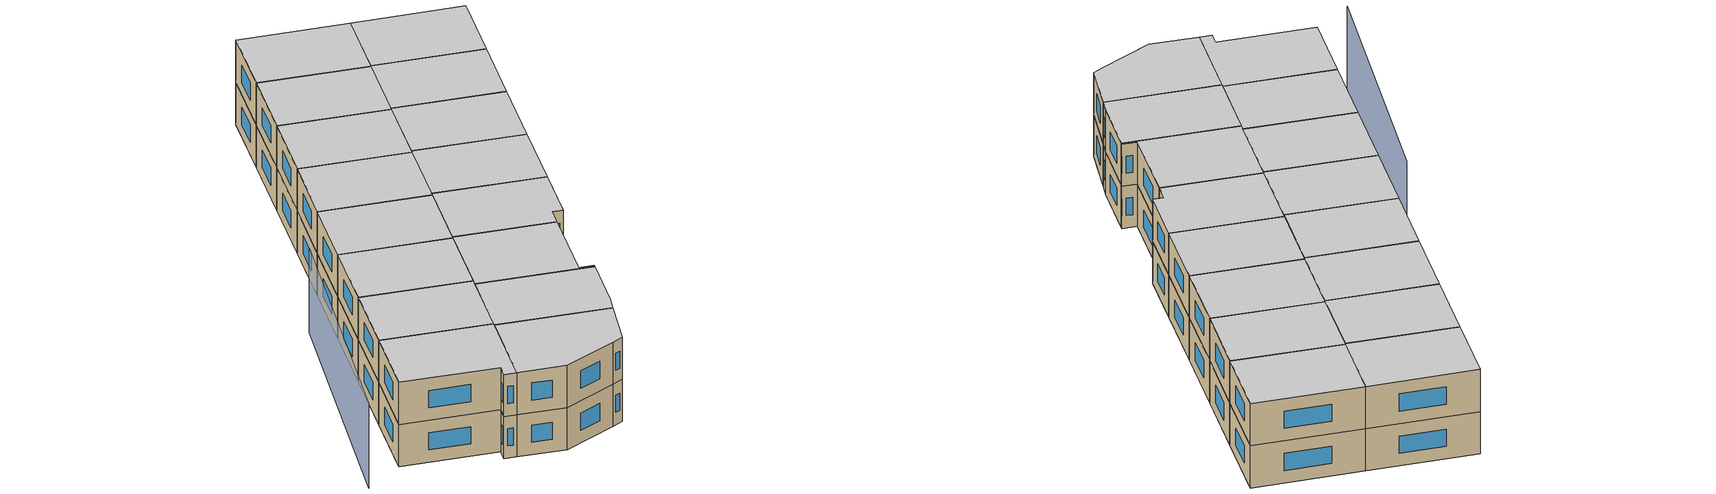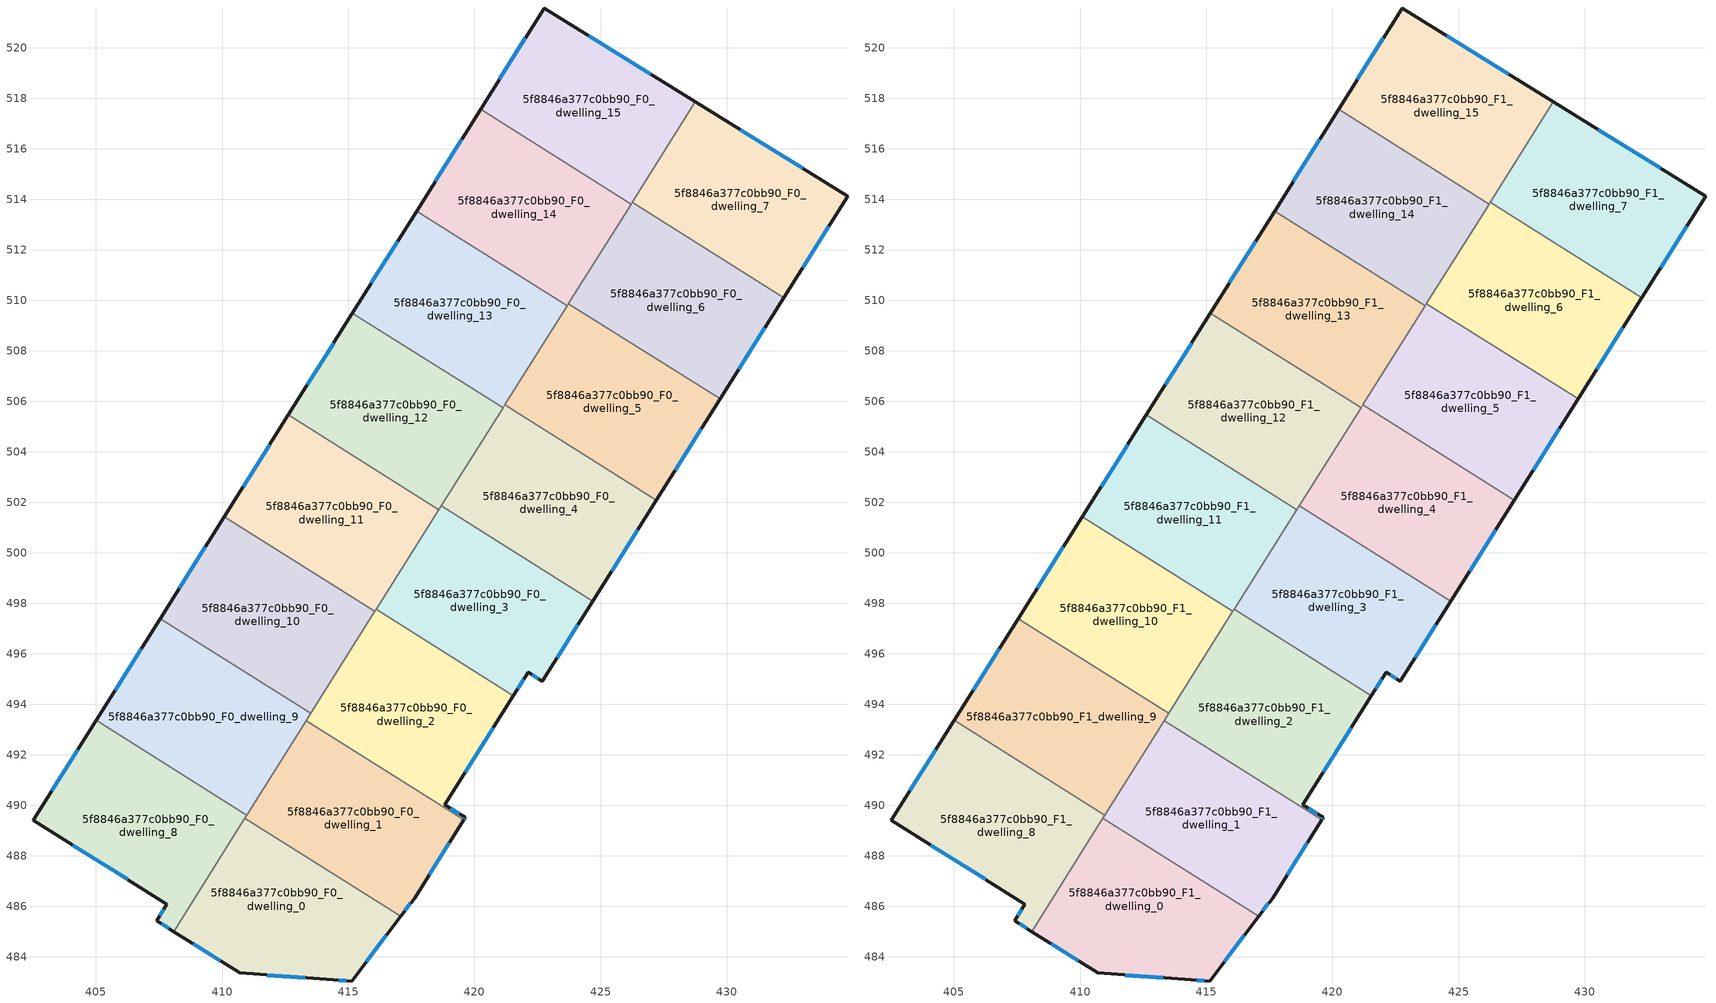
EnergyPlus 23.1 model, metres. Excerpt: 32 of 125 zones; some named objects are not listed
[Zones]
5f8846a377c0bb90_F0_dwelling_0
 floor ground (EU_floor_Construction): 417.08,485.61 415.14,483.04 414.4,483.08 410.69,483.36 408.08,485 410.91,489.49 z0
 wall outside (EU_wall_Construction): 408.08,485 410.69,483.36 414.4,483.08 415.14,483.04 417.08,485.61 z0:3
 wall to 5f8846a377c0bb90_F0_dwelling_1 (EU_wall_Construction): 417.08,485.61 410.91,489.49 z0:3
 wall to 5f8846a377c0bb90_F0_dwelling_8 (EU_wall_Construction): 410.91,489.49 408.08,485 z0:3
 window (EU_Window_Construction): 408.85,484.52 409.92,483.84 / 415.71,483.8 416.51,484.85 / 414.62,483.07 414.92,483.05 / 411.79,483.28 413.31,483.16 z0.88:2.12
5f8846a377c0bb90_F0_dwelling_1
 floor ground (EU_floor_Construction): 419.57,489.42 417.62,486.33 417.08,485.61 410.91,489.49 413.33,493.35 z0
 wall outside (EU_wall_Construction): 417.08,485.61 417.62,486.33 419.57,489.42 z0:3
 wall to 5f8846a377c0bb90_F0_dwelling_2 (EU_wall_Construction): 419.57,489.42 413.33,493.35 z0:3
 wall to 5f8846a377c0bb90_F0_dwelling_9 (EU_wall_Construction): 413.33,493.35 410.98,489.61 z0:3
 wall to 5f8846a377c0bb90_F0_dwelling_8 (EU_wall_Construction): 410.98,489.61 410.91,489.49 z0:3
 window (EU_Window_Construction): 418.2,487.24 419,488.51 / 417.24,485.82 417.46,486.11 z0.88:2.12
5f8846a377c0bb90_F0_dwelling_10
 floor ground (EU_floor_Construction): 416.06,497.68 413.52,493.65 407.56,497.4 410.09,501.43 z0
 wall outside (EU_wall_Construction): 410.09,501.43 407.56,497.4 z0:3
 wall to 5f8846a377c0bb90_F0_dwelling_9 (EU_wall_Construction): 407.56,497.4 413.52,493.65 z0:3
 wall to 5f8846a377c0bb90_F0_dwelling_11 (EU_wall_Construction): 416.06,497.68 410.09,501.43 z0:3
 wall to 5f8846a377c0bb90_F0_dwelling_2 (EU_wall_Construction): 413.52,493.65 416.06,497.68 z0:3
 window (EU_Window_Construction): 409.34,500.24 408.3,498.59 z0.88:2.12
5f8846a377c0bb90_F0_dwelling_11
 floor ground (EU_floor_Construction): 418.59,501.71 416.06,497.68 410.09,501.43 412.63,505.46 z0
 wall outside (EU_wall_Construction): 412.63,505.46 410.09,501.43 z0:3
 wall to 5f8846a377c0bb90_F0_dwelling_12 (EU_wall_Construction): 418.59,501.71 412.63,505.46 z0:3
 wall to 5f8846a377c0bb90_F0_dwelling_3 (EU_wall_Construction): 416.11,497.76 418.59,501.71 z0:3
 wall to 5f8846a377c0bb90_F0_dwelling_2 (EU_wall_Construction): 416.06,497.68 416.11,497.76 z0:3
 window (EU_Window_Construction): 411.88,504.27 410.84,502.62 z0.88:2.12
5f8846a377c0bb90_F0_dwelling_12
 floor ground (EU_floor_Construction): 421.13,505.75 418.59,501.71 412.63,505.46 415.17,509.5 z0
 wall outside (EU_wall_Construction): 415.17,509.5 412.63,505.46 z0:3
 wall to 5f8846a377c0bb90_F0_dwelling_13 (EU_wall_Construction): 421.13,505.75 415.17,509.5 z0:3
 wall to 5f8846a377c0bb90_F0_dwelling_4 (EU_wall_Construction): 418.68,501.86 421.13,505.75 z0:3
 wall to 5f8846a377c0bb90_F0_dwelling_3 (EU_wall_Construction): 418.59,501.71 418.68,501.86 z0:3
 window (EU_Window_Construction): 414.42,508.31 413.38,506.65 z0.88:2.12
5f8846a377c0bb90_F0_dwelling_13
 floor ground (EU_floor_Construction): 423.67,509.78 421.13,505.75 415.17,509.5 417.7,513.53 z0
 wall outside (EU_wall_Construction): 417.7,513.53 415.17,509.5 z0:3
 wall to 5f8846a377c0bb90_F0_dwelling_14 (EU_wall_Construction): 423.67,509.78 417.7,513.53 z0:3
 wall to 5f8846a377c0bb90_F0_dwelling_5 (EU_wall_Construction): 421.2,505.86 423.67,509.78 z0:3
 wall to 5f8846a377c0bb90_F0_dwelling_4 (EU_wall_Construction): 421.13,505.75 421.2,505.86 z0:3
 window (EU_Window_Construction): 416.95,512.34 415.91,510.69 z0.88:2.12
5f8846a377c0bb90_F0_dwelling_14
 floor ground (EU_floor_Construction): 426.2,513.81 423.67,509.78 417.7,513.53 420.24,517.56 z0
 wall outside (EU_wall_Construction): 420.24,517.56 417.7,513.53 z0:3
 wall to 5f8846a377c0bb90_F0_dwelling_15 (EU_wall_Construction): 426.2,513.81 420.24,517.56 z0:3
 wall to 5f8846a377c0bb90_F0_dwelling_6 (EU_wall_Construction): 423.72,509.87 426.2,513.81 z0:3
 wall to 5f8846a377c0bb90_F0_dwelling_5 (EU_wall_Construction): 423.67,509.78 423.72,509.87 z0:3
 window (EU_Window_Construction): 419.49,516.37 418.45,514.72 z0.88:2.12
5f8846a377c0bb90_F0_dwelling_15
 floor ground (EU_floor_Construction): 428.75,517.87 426.2,513.81 420.24,517.56 422.76,521.58 z0
 wall outside (EU_wall_Construction): 428.75,517.87 422.76,521.58 420.24,517.56 z0:3
 wall to 5f8846a377c0bb90_F0_dwelling_7 (EU_wall_Construction): 426.24,513.88 428.75,517.87 z0:3
 wall to 5f8846a377c0bb90_F0_dwelling_6 (EU_wall_Construction): 426.2,513.81 426.24,513.88 z0:3
 window (EU_Window_Construction): 422.02,520.39 420.98,518.75 / 426.99,518.96 424.53,520.48 z0.88:2.12
5f8846a377c0bb90_F0_dwelling_2
 floor ground (EU_floor_Construction): 421.54,494.35 418.82,490.03 419.63,489.52 419.57,489.42 413.33,493.35 416.11,497.76 z0
 wall outside (EU_wall_Construction): 419.57,489.42 419.63,489.52 418.82,490.03 421.54,494.35 z0:3
 wall to 5f8846a377c0bb90_F0_dwelling_3 (EU_wall_Construction): 421.54,494.35 416.11,497.76 z0:3
 wall to 5f8846a377c0bb90_F0_dwelling_9 (EU_wall_Construction): 413.52,493.65 413.33,493.35 z0:3
 window (EU_Window_Construction): 419.39,489.67 419.06,489.88 / 419.59,489.45 419.62,489.49 / 419.63,491.3 420.74,493.07 z0.88:2.12
5f8846a377c0bb90_F0_dwelling_3
 floor ground (EU_floor_Construction): 424.69,498.08 422.69,494.91 422.12,495.27 421.54,494.35 416.11,497.76 418.68,501.86 z0
 wall outside (EU_wall_Construction): 421.54,494.35 422.12,495.27 422.69,494.91 424.69,498.08 z0:3
 wall to 5f8846a377c0bb90_F0_dwelling_4 (EU_wall_Construction): 424.69,498.08 418.68,501.86 z0:3
 window (EU_Window_Construction): 422.29,495.17 422.52,495.02 / 421.71,494.62 421.95,495 / 423.28,495.85 424.1,497.15 z0.88:2.12
5f8846a377c0bb90_F0_dwelling_4
 floor ground (EU_floor_Construction): 427.21,502.09 424.69,498.08 418.68,501.86 421.2,505.86 z0
 wall outside (EU_wall_Construction): 424.69,498.08 427.21,502.09 z0:3
 wall to 5f8846a377c0bb90_F0_dwelling_5 (EU_wall_Construction): 427.21,502.09 421.2,505.86 z0:3
 window (EU_Window_Construction): 425.43,499.26 426.46,500.91 z0.88:2.12
5f8846a377c0bb90_F0_dwelling_5
 floor ground (EU_floor_Construction): 429.73,506.1 427.21,502.09 421.2,505.86 423.72,509.87 z0
 wall outside (EU_wall_Construction): 427.21,502.09 429.73,506.1 z0:3
 wall to 5f8846a377c0bb90_F0_dwelling_6 (EU_wall_Construction): 429.73,506.1 423.72,509.87 z0:3
 window (EU_Window_Construction): 427.95,503.27 428.98,504.91 z0.88:2.12
5f8846a377c0bb90_F0_dwelling_6
 floor ground (EU_floor_Construction): 432.25,510.1 429.73,506.1 423.72,509.87 426.24,513.88 z0
 wall outside (EU_wall_Construction): 429.73,506.1 432.25,510.1 z0:3
 wall to 5f8846a377c0bb90_F0_dwelling_7 (EU_wall_Construction): 432.25,510.1 426.24,513.88 z0:3
 window (EU_Window_Construction): 430.47,507.28 431.5,508.92 z0.88:2.12
5f8846a377c0bb90_F0_dwelling_7
 floor ground (EU_floor_Construction): 434.78,514.13 432.25,510.1 426.24,513.88 428.75,517.87 z0
 wall outside (EU_wall_Construction): 432.25,510.1 434.78,514.13 428.75,517.87 z0:3
 window (EU_Window_Construction): 433,515.23 430.53,516.76 / 432.99,511.29 434.03,512.94 z0.88:2.12
5f8846a377c0bb90_F0_dwelling_8
 floor ground (EU_floor_Construction): 410.98,489.61 408.08,485 407.41,485.43 407.82,486.08 402.53,489.41 405.02,493.36 z0
 wall outside (EU_wall_Construction): 405.02,493.36 402.53,489.41 407.82,486.08 407.41,485.43 408.08,485 z0:3
 wall to 5f8846a377c0bb90_F0_dwelling_9 (EU_wall_Construction): 410.98,489.61 405.02,493.36 z0:3
 window (EU_Window_Construction): 407.6,485.3 407.88,485.13 / 407.69,485.89 407.53,485.62 / 404.09,488.42 406.26,487.06 / 404.29,492.2 403.26,490.57 z0.88:2.12
5f8846a377c0bb90_F0_dwelling_9
 floor ground (EU_floor_Construction): 413.52,493.65 410.98,489.61 405.02,493.36 407.56,497.4 z0
 wall outside (EU_wall_Construction): 407.56,497.4 405.02,493.36 z0:3
 window (EU_Window_Construction): 406.81,496.21 405.77,494.55 z0.88:2.12
5f8846a377c0bb90_F1_dwelling_0
 floor to 5f8846a377c0bb90_F0_dwelling_0 (EU_floor_Construction): 417.08,485.61 415.14,483.04 414.4,483.08 410.69,483.36 408.08,485 410.91,489.49 z3
 wall outside (EU_wall_Construction): 408.08,485 410.69,483.36 414.4,483.08 415.14,483.04 417.08,485.61 z3:6
 wall to 5f8846a377c0bb90_F1_dwelling_1 (EU_wall_Construction): 417.08,485.61 410.91,489.49 z3:6
 wall to 5f8846a377c0bb90_F1_dwelling_8 (EU_wall_Construction): 410.91,489.49 408.08,485 z3:6
 window (EU_Window_Construction): 408.85,484.52 409.92,483.84 / 415.71,483.8 416.51,484.85 / 414.62,483.07 414.92,483.05 / 411.79,483.28 413.31,483.16 z3.88:5.12
 ceiling to 5f8846a377c0bb90_F2_dwelling_0 (EU_floor_Construction): 415.14,483.04 417.08,485.61 410.91,489.49 408.08,485 410.69,483.36 414.4,483.08 z6
5f8846a377c0bb90_F1_dwelling_1
 floor to 5f8846a377c0bb90_F0_dwelling_1 (EU_floor_Construction): 419.57,489.42 417.62,486.33 417.08,485.61 410.91,489.49 413.33,493.35 z3
 wall outside (EU_wall_Construction): 417.08,485.61 417.62,486.33 419.57,489.42 z3:6
 wall to 5f8846a377c0bb90_F1_dwelling_2 (EU_wall_Construction): 419.57,489.42 413.33,493.35 z3:6
 wall to 5f8846a377c0bb90_F1_dwelling_9 (EU_wall_Construction): 413.33,493.35 410.98,489.61 z3:6
 wall to 5f8846a377c0bb90_F1_dwelling_8 (EU_wall_Construction): 410.98,489.61 410.91,489.49 z3:6
 window (EU_Window_Construction): 418.2,487.24 419,488.51 / 417.24,485.82 417.46,486.11 z3.88:5.12
 ceiling to 5f8846a377c0bb90_F2_dwelling_1 (EU_floor_Construction): 417.62,486.33 419.57,489.42 413.33,493.35 410.91,489.49 417.08,485.61 z6
5f8846a377c0bb90_F1_dwelling_10
 floor to 5f8846a377c0bb90_F0_dwelling_10 (EU_floor_Construction): 416.06,497.68 413.52,493.65 407.56,497.4 410.09,501.43 z3
 wall outside (EU_wall_Construction): 410.09,501.43 407.56,497.4 z3:6
 wall to 5f8846a377c0bb90_F1_dwelling_9 (EU_wall_Construction): 407.56,497.4 413.52,493.65 z3:6
 wall to 5f8846a377c0bb90_F1_dwelling_11 (EU_wall_Construction): 416.06,497.68 410.09,501.43 z3:6
 wall to 5f8846a377c0bb90_F1_dwelling_2 (EU_wall_Construction): 413.52,493.65 416.06,497.68 z3:6
 window (EU_Window_Construction): 409.34,500.24 408.3,498.59 z3.88:5.12
 ceiling to 5f8846a377c0bb90_F2_dwelling_10 (EU_floor_Construction): 413.52,493.65 416.06,497.68 410.09,501.43 407.56,497.4 z6
5f8846a377c0bb90_F1_dwelling_11
 floor to 5f8846a377c0bb90_F0_dwelling_11 (EU_floor_Construction): 418.59,501.71 416.06,497.68 410.09,501.43 412.63,505.46 z3
 wall outside (EU_wall_Construction): 412.63,505.46 410.09,501.43 z3:6
 wall to 5f8846a377c0bb90_F1_dwelling_12 (EU_wall_Construction): 418.59,501.71 412.63,505.46 z3:6
 wall to 5f8846a377c0bb90_F1_dwelling_3 (EU_wall_Construction): 416.11,497.76 418.59,501.71 z3:6
 wall to 5f8846a377c0bb90_F1_dwelling_2 (EU_wall_Construction): 416.06,497.68 416.11,497.76 z3:6
 window (EU_Window_Construction): 411.88,504.27 410.84,502.62 z3.88:5.12
 ceiling to 5f8846a377c0bb90_F2_dwelling_11 (EU_floor_Construction): 416.06,497.68 418.59,501.71 412.63,505.46 410.09,501.43 z6
5f8846a377c0bb90_F1_dwelling_12
 floor to 5f8846a377c0bb90_F0_dwelling_12 (EU_floor_Construction): 421.13,505.75 418.59,501.71 412.63,505.46 415.17,509.5 z3
 wall outside (EU_wall_Construction): 415.17,509.5 412.63,505.46 z3:6
 wall to 5f8846a377c0bb90_F1_dwelling_13 (EU_wall_Construction): 421.13,505.75 415.17,509.5 z3:6
 wall to 5f8846a377c0bb90_F1_dwelling_4 (EU_wall_Construction): 418.68,501.86 421.13,505.75 z3:6
 wall to 5f8846a377c0bb90_F1_dwelling_3 (EU_wall_Construction): 418.59,501.71 418.68,501.86 z3:6
 window (EU_Window_Construction): 414.42,508.31 413.38,506.65 z3.88:5.12
 ceiling to 5f8846a377c0bb90_F2_dwelling_12 (EU_floor_Construction): 418.59,501.71 421.13,505.75 415.17,509.5 412.63,505.46 z6
5f8846a377c0bb90_F1_dwelling_13
 floor to 5f8846a377c0bb90_F0_dwelling_13 (EU_floor_Construction): 423.67,509.78 421.13,505.75 415.17,509.5 417.7,513.53 z3
 wall outside (EU_wall_Construction): 417.7,513.53 415.17,509.5 z3:6
 wall to 5f8846a377c0bb90_F1_dwelling_14 (EU_wall_Construction): 423.67,509.78 417.7,513.53 z3:6
 wall to 5f8846a377c0bb90_F1_dwelling_5 (EU_wall_Construction): 421.2,505.86 423.67,509.78 z3:6
 wall to 5f8846a377c0bb90_F1_dwelling_4 (EU_wall_Construction): 421.13,505.75 421.2,505.86 z3:6
 window (EU_Window_Construction): 416.95,512.34 415.91,510.69 z3.88:5.12
 ceiling to 5f8846a377c0bb90_F2_dwelling_13 (EU_floor_Construction): 421.13,505.75 423.67,509.78 417.7,513.53 415.17,509.5 z6
5f8846a377c0bb90_F1_dwelling_14
 floor to 5f8846a377c0bb90_F0_dwelling_14 (EU_floor_Construction): 426.2,513.81 423.67,509.78 417.7,513.53 420.24,517.56 z3
 wall outside (EU_wall_Construction): 420.24,517.56 417.7,513.53 z3:6
 wall to 5f8846a377c0bb90_F1_dwelling_15 (EU_wall_Construction): 426.2,513.81 420.24,517.56 z3:6
 wall to 5f8846a377c0bb90_F1_dwelling_6 (EU_wall_Construction): 423.72,509.87 426.2,513.81 z3:6
 wall to 5f8846a377c0bb90_F1_dwelling_5 (EU_wall_Construction): 423.67,509.78 423.72,509.87 z3:6
 window (EU_Window_Construction): 419.49,516.37 418.45,514.72 z3.88:5.12
 ceiling to 5f8846a377c0bb90_F2_dwelling_14 (EU_floor_Construction): 423.67,509.78 426.2,513.81 420.24,517.56 417.7,513.53 z6
5f8846a377c0bb90_F1_dwelling_15
 floor to 5f8846a377c0bb90_F0_dwelling_15 (EU_floor_Construction): 428.75,517.87 426.2,513.81 420.24,517.56 422.76,521.58 z3
 wall outside (EU_wall_Construction): 428.75,517.87 422.76,521.58 420.24,517.56 z3:6
 wall to 5f8846a377c0bb90_F1_dwelling_7 (EU_wall_Construction): 426.24,513.88 428.75,517.87 z3:6
 wall to 5f8846a377c0bb90_F1_dwelling_6 (EU_wall_Construction): 426.2,513.81 426.24,513.88 z3:6
 window (EU_Window_Construction): 422.02,520.39 420.98,518.75 / 426.99,518.96 424.53,520.48 z3.88:5.12
 ceiling to 5f8846a377c0bb90_F2_dwelling_15 (EU_floor_Construction): 426.2,513.81 428.75,517.87 422.76,521.58 420.24,517.56 z6
5f8846a377c0bb90_F1_dwelling_2
 floor to 5f8846a377c0bb90_F0_dwelling_2 (EU_floor_Construction): 421.54,494.35 418.82,490.03 419.63,489.52 419.57,489.42 413.33,493.35 416.11,497.76 z3
 wall outside (EU_wall_Construction): 419.57,489.42 419.63,489.52 418.82,490.03 421.54,494.35 z3:6
 wall to 5f8846a377c0bb90_F1_dwelling_3 (EU_wall_Construction): 421.54,494.35 416.11,497.76 z3:6
 wall to 5f8846a377c0bb90_F1_dwelling_9 (EU_wall_Construction): 413.52,493.65 413.33,493.35 z3:6
 window (EU_Window_Construction): 419.39,489.67 419.06,489.88 / 419.59,489.45 419.62,489.49 / 419.63,491.3 420.74,493.07 z3.88:5.12
 ceiling to 5f8846a377c0bb90_F2_dwelling_2 (EU_floor_Construction): 419.63,489.52 418.82,490.03 421.54,494.35 416.11,497.76 413.33,493.35 419.57,489.42 z6
5f8846a377c0bb90_F1_dwelling_3
 floor to 5f8846a377c0bb90_F0_dwelling_3 (EU_floor_Construction): 424.69,498.08 422.69,494.91 422.12,495.27 421.54,494.35 416.11,497.76 418.68,501.86 z3
 wall outside (EU_wall_Construction): 421.54,494.35 422.12,495.27 422.69,494.91 424.69,498.08 z3:6
 wall to 5f8846a377c0bb90_F1_dwelling_4 (EU_wall_Construction): 424.69,498.08 418.68,501.86 z3:6
 window (EU_Window_Construction): 422.29,495.17 422.52,495.02 / 421.71,494.62 421.95,495 / 423.28,495.85 424.1,497.15 z3.88:5.12
 ceiling to 5f8846a377c0bb90_F2_dwelling_3 (EU_floor_Construction): 422.69,494.91 424.69,498.08 418.68,501.86 416.11,497.76 421.54,494.35 422.12,495.27 z6
5f8846a377c0bb90_F1_dwelling_4
 floor to 5f8846a377c0bb90_F0_dwelling_4 (EU_floor_Construction): 427.21,502.09 424.69,498.08 418.68,501.86 421.2,505.86 z3
 wall outside (EU_wall_Construction): 424.69,498.08 427.21,502.09 z3:6
 wall to 5f8846a377c0bb90_F1_dwelling_5 (EU_wall_Construction): 427.21,502.09 421.2,505.86 z3:6
 window (EU_Window_Construction): 425.43,499.26 426.46,500.91 z3.88:5.12
 ceiling to 5f8846a377c0bb90_F2_dwelling_4 (EU_floor_Construction): 424.69,498.08 427.21,502.09 421.2,505.86 418.68,501.86 z6
5f8846a377c0bb90_F1_dwelling_5
 floor to 5f8846a377c0bb90_F0_dwelling_5 (EU_floor_Construction): 429.73,506.1 427.21,502.09 421.2,505.86 423.72,509.87 z3
 wall outside (EU_wall_Construction): 427.21,502.09 429.73,506.1 z3:6
 wall to 5f8846a377c0bb90_F1_dwelling_6 (EU_wall_Construction): 429.73,506.1 423.72,509.87 z3:6
 window (EU_Window_Construction): 427.95,503.27 428.98,504.91 z3.88:5.12
 ceiling to 5f8846a377c0bb90_F2_dwelling_5 (EU_floor_Construction): 427.21,502.09 429.73,506.1 423.72,509.87 421.2,505.86 z6
5f8846a377c0bb90_F1_dwelling_6
 floor to 5f8846a377c0bb90_F0_dwelling_6 (EU_floor_Construction): 432.25,510.1 429.73,506.1 423.72,509.87 426.24,513.88 z3
 wall outside (EU_wall_Construction): 429.73,506.1 432.25,510.1 z3:6
 wall to 5f8846a377c0bb90_F1_dwelling_7 (EU_wall_Construction): 432.25,510.1 426.24,513.88 z3:6
 window (EU_Window_Construction): 430.47,507.28 431.5,508.92 z3.88:5.12
 ceiling to 5f8846a377c0bb90_F2_dwelling_6 (EU_floor_Construction): 429.73,506.1 432.25,510.1 426.24,513.88 423.72,509.87 z6
5f8846a377c0bb90_F1_dwelling_7
 floor to 5f8846a377c0bb90_F0_dwelling_7 (EU_floor_Construction): 434.78,514.13 432.25,510.1 426.24,513.88 428.75,517.87 z3
 wall outside (EU_wall_Construction): 432.25,510.1 434.78,514.13 428.75,517.87 z3:6
 window (EU_Window_Construction): 433,515.23 430.53,516.76 / 432.99,511.29 434.03,512.94 z3.88:5.12
 ceiling to 5f8846a377c0bb90_F2_dwelling_7 (EU_floor_Construction): 432.25,510.1 434.78,514.13 428.75,517.87 426.24,513.88 z6
5f8846a377c0bb90_F1_dwelling_8
 floor to 5f8846a377c0bb90_F0_dwelling_8 (EU_floor_Construction): 410.98,489.61 408.08,485 407.41,485.43 407.82,486.08 402.53,489.41 405.02,493.36 z3
 wall outside (EU_wall_Construction): 405.02,493.36 402.53,489.41 407.82,486.08 407.41,485.43 408.08,485 z3:6
 wall to 5f8846a377c0bb90_F1_dwelling_9 (EU_wall_Construction): 410.98,489.61 405.02,493.36 z3:6
 window (EU_Window_Construction): 407.6,485.3 407.88,485.13 / 407.69,485.89 407.53,485.62 / 404.09,488.42 406.26,487.06 / 404.29,492.2 403.26,490.57 z3.88:5.12
 ceiling to 5f8846a377c0bb90_F2_dwelling_8 (EU_floor_Construction): 408.08,485 410.98,489.61 405.02,493.36 402.53,489.41 407.82,486.08 407.41,485.43 z6
5f8846a377c0bb90_F1_dwelling_9
 floor to 5f8846a377c0bb90_F0_dwelling_9 (EU_floor_Construction): 413.52,493.65 410.98,489.61 405.02,493.36 407.56,497.4 z3
 wall outside (EU_wall_Construction): 407.56,497.4 405.02,493.36 z3:6
 window (EU_Window_Construction): 406.81,496.21 405.77,494.55 z3.88:5.12
 ceiling to 5f8846a377c0bb90_F2_dwelling_9 (EU_floor_Construction): 410.98,489.61 413.52,493.65 407.56,497.4 405.02,493.36 z6
shading: 409.43,503.12 399.64,489.15 z0:6
[Building]
EU S2 Campaign: North Axis=0; Terrain=City; Solar Distribution=FullExterior
[Site:Location]
Montreal-Trudeau.Intl.AP: Latitude=45.4667; Longitude=-73.75; Time Zone=-5; Elevation=36
[SizingPeriod:WeatherFileDays]
AnnualSizingPeriod: Begin Month=1; Begin Day of Month=1; End Month=12; End Day of Month=31; Day of Week for Start Day=Monday; Use Weather File Daylight Saving Period=No; Use Weather File Rain and Snow Indicators=No
[MATERIAL]
EU_InternalMass_Material: Roughness=MediumRough; Thickness=0.1; Conductivity=1; Density=1800; Specific Heat=900; Thermal Absorptance=0.9; Solar Absorptance=0.7; Visible Absorptance=0.7
[MATERIAL:NOMASS] Roughness=MediumRough; Thermal Absorptance=0.9; Solar Absorptance=0.7; Visible Absorptance=0.7
Name | Thermal Resistance
EU_wall_NoMass | 1.609
EU_floor_NoMass | 1.35572
[WINDOWMATERIAL:SIMPLEGLAZINGSYSTEM]
EU_Window_SimpleGlazing: UFactor=2.99806; Solar Heat Gain Coefficient=0.8; Visible Transmittance=0.8
[CONSTRUCTION]
EU_wall_Construction: EU_wall_NoMass
EU_floor_Construction: EU_floor_NoMass
EU_Window_Construction: EU_Window_SimpleGlazing
EU_InternalMass_Construction: EU_InternalMass_Material
[ZONE] Type=1; Multiplier=1; Ceiling Height=autocalculate; Floor Area=autocalculate; Part of Total Floor Area=Yes
Name | Volume
5f8846a377c0bb90_F0_dwelling_0; 5f8846a377c0bb90_F1_dwelling_0 | 100.68
5f8846a377c0bb90_F0_dwelling_1; 5f8846a377c0bb90_F1_dwelling_1 | 100.691
5f8846a377c0bb90_F0_dwelling_10; 5f8846a377c0bb90_F1_dwelling_10 | 100.707
5f8846a377c0bb90_F0_dwelling_11; 5f8846a377c0bb90_F1_dwelling_11; 5f8846a377c0bb90_F0_dwelling_12; 5f8846a377c0bb90_F1_dwelling_12; 5f8846a377c0bb90_F0_dwelling_5; 5f8846a377c0bb90_F1_dwelling_5; 5f8846a377c0bb90_F0_dwelling_6; 5f8846a377c0bb90_F1_dwelling_6; 5f8846a377c0bb90_F0_dwelling_9; 5f8846a377c0bb90_F1_dwelling_9 | 100.701
5f8846a377c0bb90_F0_dwelling_13; 5f8846a377c0bb90_F1_dwelling_13 | 100.7
5f8846a377c0bb90_F0_dwelling_14; 5f8846a377c0bb90_F1_dwelling_14 | 100.6875
5f8846a377c0bb90_F0_dwelling_15; 5f8846a377c0bb90_F1_dwelling_15 | 100.702
5f8846a377c0bb90_F0_dwelling_2; 5f8846a377c0bb90_F1_dwelling_2 | 100.693
5f8846a377c0bb90_F0_dwelling_3; 5f8846a377c0bb90_F1_dwelling_3 | 100.678
5f8846a377c0bb90_F0_dwelling_4; 5f8846a377c0bb90_F1_dwelling_4 | 100.673
5f8846a377c0bb90_F0_dwelling_7; 5f8846a377c0bb90_F1_dwelling_7 | 100.685
5f8846a377c0bb90_F0_dwelling_8; 5f8846a377c0bb90_F1_dwelling_8 | 100.695
[INTERNALMASS] Construction=EU_InternalMass_Construction
Name | Zone or ZoneList | Surface Area
5f8846a377c0bb90_F0_dwelling_0_EU_InternalMass | 5f8846a377c0bb90_F0_dwelling_0 | 33.5606
5f8846a377c0bb90_F0_dwelling_1_EU_InternalMass | 5f8846a377c0bb90_F0_dwelling_1 | 33.564
5f8846a377c0bb90_F0_dwelling_2_EU_InternalMass | 5f8846a377c0bb90_F0_dwelling_2 | 33.5623
5f8846a377c0bb90_F0_dwelling_3_EU_InternalMass | 5f8846a377c0bb90_F0_dwelling_3 | 33.5592
5f8846a377c0bb90_F0_dwelling_4_EU_InternalMass | 5f8846a377c0bb90_F0_dwelling_4 | 33.5571
5f8846a377c0bb90_F0_dwelling_5_EU_InternalMass | 5f8846a377c0bb90_F0_dwelling_5 | 33.567
5f8846a377c0bb90_F0_dwelling_6_EU_InternalMass | 5f8846a377c0bb90_F0_dwelling_6 | 33.567
5f8846a377c0bb90_F0_dwelling_7_EU_InternalMass | 5f8846a377c0bb90_F0_dwelling_7 | 33.5616
5f8846a377c0bb90_F0_dwelling_8_EU_InternalMass | 5f8846a377c0bb90_F0_dwelling_8 | 33.5649
5f8846a377c0bb90_F0_dwelling_9_EU_InternalMass | 5f8846a377c0bb90_F0_dwelling_9 | 33.5669
5f8846a377c0bb90_F0_dwelling_10_EU_InternalMass | 5f8846a377c0bb90_F0_dwelling_10 | 33.5691
5f8846a377c0bb90_F0_dwelling_11_EU_InternalMass | 5f8846a377c0bb90_F0_dwelling_11 | 33.5669
5f8846a377c0bb90_F0_dwelling_12_EU_InternalMass | 5f8846a377c0bb90_F0_dwelling_12 | 33.5669
5f8846a377c0bb90_F0_dwelling_13_EU_InternalMass | 5f8846a377c0bb90_F0_dwelling_13 | 33.5669
5f8846a377c0bb90_F0_dwelling_14_EU_InternalMass | 5f8846a377c0bb90_F0_dwelling_14 | 33.5627
5f8846a377c0bb90_F0_dwelling_15_EU_InternalMass | 5f8846a377c0bb90_F0_dwelling_15 | 33.5671
5f8846a377c0bb90_F1_dwelling_0_EU_InternalMass | 5f8846a377c0bb90_F1_dwelling_0 | 33.5606
5f8846a377c0bb90_F1_dwelling_1_EU_InternalMass | 5f8846a377c0bb90_F1_dwelling_1 | 33.564
5f8846a377c0bb90_F1_dwelling_2_EU_InternalMass | 5f8846a377c0bb90_F1_dwelling_2 | 33.5623
5f8846a377c0bb90_F1_dwelling_3_EU_InternalMass | 5f8846a377c0bb90_F1_dwelling_3 | 33.5592
5f8846a377c0bb90_F1_dwelling_4_EU_InternalMass | 5f8846a377c0bb90_F1_dwelling_4 | 33.5571
5f8846a377c0bb90_F1_dwelling_5_EU_InternalMass | 5f8846a377c0bb90_F1_dwelling_5 | 33.567
5f8846a377c0bb90_F1_dwelling_6_EU_InternalMass | 5f8846a377c0bb90_F1_dwelling_6 | 33.567
5f8846a377c0bb90_F1_dwelling_7_EU_InternalMass | 5f8846a377c0bb90_F1_dwelling_7 | 33.5616
5f8846a377c0bb90_F1_dwelling_8_EU_InternalMass | 5f8846a377c0bb90_F1_dwelling_8 | 33.5649
5f8846a377c0bb90_F1_dwelling_9_EU_InternalMass | 5f8846a377c0bb90_F1_dwelling_9 | 33.5669
5f8846a377c0bb90_F1_dwelling_10_EU_InternalMass | 5f8846a377c0bb90_F1_dwelling_10 | 33.5691
5f8846a377c0bb90_F1_dwelling_11_EU_InternalMass | 5f8846a377c0bb90_F1_dwelling_11 | 33.5669
5f8846a377c0bb90_F1_dwelling_12_EU_InternalMass | 5f8846a377c0bb90_F1_dwelling_12 | 33.5669
5f8846a377c0bb90_F1_dwelling_13_EU_InternalMass | 5f8846a377c0bb90_F1_dwelling_13 | 33.5669
5f8846a377c0bb90_F1_dwelling_14_EU_InternalMass | 5f8846a377c0bb90_F1_dwelling_14 | 33.5627
5f8846a377c0bb90_F1_dwelling_15_EU_InternalMass | 5f8846a377c0bb90_F1_dwelling_15 | 33.5671
[OTHEREQUIPMENT] Fuel Type=Electricity; Design Level Calculation Method=Watts/Area; Power per Zone Floor Area=1; Fraction Latent=0; Fraction Radiant=0; Fraction Lost=0; Carbon Dioxide Generation Rate=0; EndUse Subcategory=EU_Step8_InternalGains
Name | Zone or ZoneList or Space or SpaceList | Schedule
EU_Step8_InternalGain_5f8846a377c0bb90_F0_dwelling_0_f000 | 5f8846a377c0bb90_F0_dwelling_0 | EU_Step8_GainSchedule_5f8846a377c0bb90_F0_dwelling_0_f000
EU_Step8_InternalGain_5f8846a377c0bb90_F0_dwelling_1_f000 | 5f8846a377c0bb90_F0_dwelling_1 | EU_Step8_GainSchedule_5f8846a377c0bb90_F0_dwelling_1_f000
EU_Step8_InternalGain_5f8846a377c0bb90_F0_dwelling_2_f000 | 5f8846a377c0bb90_F0_dwelling_2 | EU_Step8_GainSchedule_5f8846a377c0bb90_F0_dwelling_2_f000
EU_Step8_InternalGain_5f8846a377c0bb90_F0_dwelling_3_f000 | 5f8846a377c0bb90_F0_dwelling_3 | EU_Step8_GainSchedule_5f8846a377c0bb90_F0_dwelling_3_f000
EU_Step8_InternalGain_5f8846a377c0bb90_F0_dwelling_4_f000 | 5f8846a377c0bb90_F0_dwelling_4 | EU_Step8_GainSchedule_5f8846a377c0bb90_F0_dwelling_4_f000
EU_Step8_InternalGain_5f8846a377c0bb90_F0_dwelling_5_f000 | 5f8846a377c0bb90_F0_dwelling_5 | EU_Step8_GainSchedule_5f8846a377c0bb90_F0_dwelling_5_f000
EU_Step8_InternalGain_5f8846a377c0bb90_F0_dwelling_6_f000 | 5f8846a377c0bb90_F0_dwelling_6 | EU_Step8_GainSchedule_5f8846a377c0bb90_F0_dwelling_6_f000
EU_Step8_InternalGain_5f8846a377c0bb90_F0_dwelling_7_f000 | 5f8846a377c0bb90_F0_dwelling_7 | EU_Step8_GainSchedule_5f8846a377c0bb90_F0_dwelling_7_f000
EU_Step8_InternalGain_5f8846a377c0bb90_F0_dwelling_8_f000 | 5f8846a377c0bb90_F0_dwelling_8 | EU_Step8_GainSchedule_5f8846a377c0bb90_F0_dwelling_8_f000
EU_Step8_InternalGain_5f8846a377c0bb90_F0_dwelling_9_f000 | 5f8846a377c0bb90_F0_dwelling_9 | EU_Step8_GainSchedule_5f8846a377c0bb90_F0_dwelling_9_f000
EU_Step8_InternalGain_5f8846a377c0bb90_F0_dwelling_10_f000 | 5f8846a377c0bb90_F0_dwelling_10 | EU_Step8_GainSchedule_5f8846a377c0bb90_F0_dwelling_10_f000
EU_Step8_InternalGain_5f8846a377c0bb90_F0_dwelling_11_f000 | 5f8846a377c0bb90_F0_dwelling_11 | EU_Step8_GainSchedule_5f8846a377c0bb90_F0_dwelling_11_f000
EU_Step8_InternalGain_5f8846a377c0bb90_F0_dwelling_12_f000 | 5f8846a377c0bb90_F0_dwelling_12 | EU_Step8_GainSchedule_5f8846a377c0bb90_F0_dwelling_12_f000
EU_Step8_InternalGain_5f8846a377c0bb90_F0_dwelling_13_f000 | 5f8846a377c0bb90_F0_dwelling_13 | EU_Step8_GainSchedule_5f8846a377c0bb90_F0_dwelling_13_f000
EU_Step8_InternalGain_5f8846a377c0bb90_F0_dwelling_14_f000 | 5f8846a377c0bb90_F0_dwelling_14 | EU_Step8_GainSchedule_5f8846a377c0bb90_F0_dwelling_14_f000
EU_Step8_InternalGain_5f8846a377c0bb90_F0_dwelling_15_f000 | 5f8846a377c0bb90_F0_dwelling_15 | EU_Step8_GainSchedule_5f8846a377c0bb90_F0_dwelling_15_f000
EU_Step8_InternalGain_5f8846a377c0bb90_F1_dwelling_0_f000 | 5f8846a377c0bb90_F1_dwelling_0 | EU_Step8_GainSchedule_5f8846a377c0bb90_F1_dwelling_0_f000
EU_Step8_InternalGain_5f8846a377c0bb90_F1_dwelling_1_f000 | 5f8846a377c0bb90_F1_dwelling_1 | EU_Step8_GainSchedule_5f8846a377c0bb90_F1_dwelling_1_f000
EU_Step8_InternalGain_5f8846a377c0bb90_F1_dwelling_2_f000 | 5f8846a377c0bb90_F1_dwelling_2 | EU_Step8_GainSchedule_5f8846a377c0bb90_F1_dwelling_2_f000
EU_Step8_InternalGain_5f8846a377c0bb90_F1_dwelling_3_f000 | 5f8846a377c0bb90_F1_dwelling_3 | EU_Step8_GainSchedule_5f8846a377c0bb90_F1_dwelling_3_f000
EU_Step8_InternalGain_5f8846a377c0bb90_F1_dwelling_4_f000 | 5f8846a377c0bb90_F1_dwelling_4 | EU_Step8_GainSchedule_5f8846a377c0bb90_F1_dwelling_4_f000
EU_Step8_InternalGain_5f8846a377c0bb90_F1_dwelling_5_f000 | 5f8846a377c0bb90_F1_dwelling_5 | EU_Step8_GainSchedule_5f8846a377c0bb90_F1_dwelling_5_f000
EU_Step8_InternalGain_5f8846a377c0bb90_F1_dwelling_6_f000 | 5f8846a377c0bb90_F1_dwelling_6 | EU_Step8_GainSchedule_5f8846a377c0bb90_F1_dwelling_6_f000
EU_Step8_InternalGain_5f8846a377c0bb90_F1_dwelling_7_f000 | 5f8846a377c0bb90_F1_dwelling_7 | EU_Step8_GainSchedule_5f8846a377c0bb90_F1_dwelling_7_f000
EU_Step8_InternalGain_5f8846a377c0bb90_F1_dwelling_8_f000 | 5f8846a377c0bb90_F1_dwelling_8 | EU_Step8_GainSchedule_5f8846a377c0bb90_F1_dwelling_8_f000
EU_Step8_InternalGain_5f8846a377c0bb90_F1_dwelling_9_f000 | 5f8846a377c0bb90_F1_dwelling_9 | EU_Step8_GainSchedule_5f8846a377c0bb90_F1_dwelling_9_f000
EU_Step8_InternalGain_5f8846a377c0bb90_F1_dwelling_10_f000 | 5f8846a377c0bb90_F1_dwelling_10 | EU_Step8_GainSchedule_5f8846a377c0bb90_F1_dwelling_10_f000
EU_Step8_InternalGain_5f8846a377c0bb90_F1_dwelling_11_f000 | 5f8846a377c0bb90_F1_dwelling_11 | EU_Step8_GainSchedule_5f8846a377c0bb90_F1_dwelling_11_f000
EU_Step8_InternalGain_5f8846a377c0bb90_F1_dwelling_12_f000 | 5f8846a377c0bb90_F1_dwelling_12 | EU_Step8_GainSchedule_5f8846a377c0bb90_F1_dwelling_12_f000
EU_Step8_InternalGain_5f8846a377c0bb90_F1_dwelling_13_f000 | 5f8846a377c0bb90_F1_dwelling_13 | EU_Step8_GainSchedule_5f8846a377c0bb90_F1_dwelling_13_f000
EU_Step8_InternalGain_5f8846a377c0bb90_F1_dwelling_14_f000 | 5f8846a377c0bb90_F1_dwelling_14 | EU_Step8_GainSchedule_5f8846a377c0bb90_F1_dwelling_14_f000
EU_Step8_InternalGain_5f8846a377c0bb90_F1_dwelling_15_f000 | 5f8846a377c0bb90_F1_dwelling_15 | EU_Step8_GainSchedule_5f8846a377c0bb90_F1_dwelling_15_f000
[ZONEVENTILATION:DESIGNFLOWRATE] Schedule=EU_AlwaysOn; Design Flow Rate Calculation Method=AirChanges/Hour; Air Changes per Hour=0.684414; Ventilation Type=Natural; Fan Pressure Rise=0; Fan Total Efficiency=1; Constant Term Coefficient=1; Temperature Term Coefficient=0; Velocity Term Coefficient=0; Velocity Squared Term Coefficient=0; Minimum Indoor Temperature=-100; Maximum Indoor Temperature=100; Delta Temperature=-100; Minimum Outdoor Temperature=-100; Maximum Outdoor Temperature=100; Maximum Wind Speed=40
Name | Zone or ZoneList or Space or SpaceList
EU_ConstantAir_5f8846a377c0bb90_F0_dwelling_0 | 5f8846a377c0bb90_F0_dwelling_0
EU_ConstantAir_5f8846a377c0bb90_F0_dwelling_1 | 5f8846a377c0bb90_F0_dwelling_1
EU_ConstantAir_5f8846a377c0bb90_F0_dwelling_2 | 5f8846a377c0bb90_F0_dwelling_2
EU_ConstantAir_5f8846a377c0bb90_F0_dwelling_3 | 5f8846a377c0bb90_F0_dwelling_3
EU_ConstantAir_5f8846a377c0bb90_F0_dwelling_4 | 5f8846a377c0bb90_F0_dwelling_4
EU_ConstantAir_5f8846a377c0bb90_F0_dwelling_5 | 5f8846a377c0bb90_F0_dwelling_5
EU_ConstantAir_5f8846a377c0bb90_F0_dwelling_6 | 5f8846a377c0bb90_F0_dwelling_6
EU_ConstantAir_5f8846a377c0bb90_F0_dwelling_7 | 5f8846a377c0bb90_F0_dwelling_7
EU_ConstantAir_5f8846a377c0bb90_F0_dwelling_8 | 5f8846a377c0bb90_F0_dwelling_8
EU_ConstantAir_5f8846a377c0bb90_F0_dwelling_9 | 5f8846a377c0bb90_F0_dwelling_9
EU_ConstantAir_5f8846a377c0bb90_F0_dwelling_10 | 5f8846a377c0bb90_F0_dwelling_10
EU_ConstantAir_5f8846a377c0bb90_F0_dwelling_11 | 5f8846a377c0bb90_F0_dwelling_11
EU_ConstantAir_5f8846a377c0bb90_F0_dwelling_12 | 5f8846a377c0bb90_F0_dwelling_12
EU_ConstantAir_5f8846a377c0bb90_F0_dwelling_13 | 5f8846a377c0bb90_F0_dwelling_13
EU_ConstantAir_5f8846a377c0bb90_F0_dwelling_14 | 5f8846a377c0bb90_F0_dwelling_14
EU_ConstantAir_5f8846a377c0bb90_F0_dwelling_15 | 5f8846a377c0bb90_F0_dwelling_15
EU_ConstantAir_5f8846a377c0bb90_F1_dwelling_0 | 5f8846a377c0bb90_F1_dwelling_0
EU_ConstantAir_5f8846a377c0bb90_F1_dwelling_1 | 5f8846a377c0bb90_F1_dwelling_1
EU_ConstantAir_5f8846a377c0bb90_F1_dwelling_2 | 5f8846a377c0bb90_F1_dwelling_2
EU_ConstantAir_5f8846a377c0bb90_F1_dwelling_3 | 5f8846a377c0bb90_F1_dwelling_3
EU_ConstantAir_5f8846a377c0bb90_F1_dwelling_4 | 5f8846a377c0bb90_F1_dwelling_4
EU_ConstantAir_5f8846a377c0bb90_F1_dwelling_5 | 5f8846a377c0bb90_F1_dwelling_5
EU_ConstantAir_5f8846a377c0bb90_F1_dwelling_6 | 5f8846a377c0bb90_F1_dwelling_6
EU_ConstantAir_5f8846a377c0bb90_F1_dwelling_7 | 5f8846a377c0bb90_F1_dwelling_7
EU_ConstantAir_5f8846a377c0bb90_F1_dwelling_8 | 5f8846a377c0bb90_F1_dwelling_8
EU_ConstantAir_5f8846a377c0bb90_F1_dwelling_9 | 5f8846a377c0bb90_F1_dwelling_9
EU_ConstantAir_5f8846a377c0bb90_F1_dwelling_10 | 5f8846a377c0bb90_F1_dwelling_10
EU_ConstantAir_5f8846a377c0bb90_F1_dwelling_11 | 5f8846a377c0bb90_F1_dwelling_11
EU_ConstantAir_5f8846a377c0bb90_F1_dwelling_12 | 5f8846a377c0bb90_F1_dwelling_12
EU_ConstantAir_5f8846a377c0bb90_F1_dwelling_13 | 5f8846a377c0bb90_F1_dwelling_13
EU_ConstantAir_5f8846a377c0bb90_F1_dwelling_14 | 5f8846a377c0bb90_F1_dwelling_14
EU_ConstantAir_5f8846a377c0bb90_F1_dwelling_15 | 5f8846a377c0bb90_F1_dwelling_15
[HVACTEMPLATE:ZONE:IDEALLOADSAIRSYSTEM] System Availability Schedule=EU_AlwaysOn; Maximum Heating Supply Air Temperature=50; Minimum Cooling Supply Air Temperature=13; Maximum Heating Supply Air Humidity Ratio=0.0156; Minimum Cooling Supply Air Humidity Ratio=0.0077; Heating Limit=NoLimit; Cooling Limit=NoLimit; Heating Availability Schedule=EU_AlwaysOn; Cooling Availability Schedule=EU_CoolingOff; Dehumidification Control Type=ConstantSensibleHeatRatio; Cooling Sensible Heat Ratio=0.7; Dehumidification Setpoint=60; Humidification Control Type=None; Humidification Setpoint=30; Outdoor Air Method=None; Outdoor Air Flow Rate per Person=0.00944; Outdoor Air Flow Rate per Zone Floor Area=0; Outdoor Air Flow Rate per Zone=0; Demand Controlled Ventilation Type=None; Outdoor Air Economizer Type=NoEconomizer; Heat Recovery Type=None; Sensible Heat Recovery Effectiveness=0.7; Latent Heat Recovery Effectiveness=0.65
Name | Template Thermostat
5f8846a377c0bb90_F0_dwelling_0 | EU_HeatOnly_5f8846a377c0bb90_F0_dwelling_0
5f8846a377c0bb90_F0_dwelling_1 | EU_HeatOnly_5f8846a377c0bb90_F0_dwelling_1
5f8846a377c0bb90_F0_dwelling_2 | EU_HeatOnly_5f8846a377c0bb90_F0_dwelling_2
5f8846a377c0bb90_F0_dwelling_3 | EU_HeatOnly_5f8846a377c0bb90_F0_dwelling_3
5f8846a377c0bb90_F0_dwelling_4 | EU_HeatOnly_5f8846a377c0bb90_F0_dwelling_4
5f8846a377c0bb90_F0_dwelling_5 | EU_HeatOnly_5f8846a377c0bb90_F0_dwelling_5
5f8846a377c0bb90_F0_dwelling_6 | EU_HeatOnly_5f8846a377c0bb90_F0_dwelling_6
5f8846a377c0bb90_F0_dwelling_7 | EU_HeatOnly_5f8846a377c0bb90_F0_dwelling_7
5f8846a377c0bb90_F0_dwelling_8 | EU_HeatOnly_5f8846a377c0bb90_F0_dwelling_8
5f8846a377c0bb90_F0_dwelling_9 | EU_HeatOnly_5f8846a377c0bb90_F0_dwelling_9
5f8846a377c0bb90_F0_dwelling_10 | EU_HeatOnly_5f8846a377c0bb90_F0_dwelling_10
5f8846a377c0bb90_F0_dwelling_11 | EU_HeatOnly_5f8846a377c0bb90_F0_dwelling_11
5f8846a377c0bb90_F0_dwelling_12 | EU_HeatOnly_5f8846a377c0bb90_F0_dwelling_12
5f8846a377c0bb90_F0_dwelling_13 | EU_HeatOnly_5f8846a377c0bb90_F0_dwelling_13
5f8846a377c0bb90_F0_dwelling_14 | EU_HeatOnly_5f8846a377c0bb90_F0_dwelling_14
5f8846a377c0bb90_F0_dwelling_15 | EU_HeatOnly_5f8846a377c0bb90_F0_dwelling_15
5f8846a377c0bb90_F1_dwelling_0 | EU_HeatOnly_5f8846a377c0bb90_F1_dwelling_0
5f8846a377c0bb90_F1_dwelling_1 | EU_HeatOnly_5f8846a377c0bb90_F1_dwelling_1
5f8846a377c0bb90_F1_dwelling_2 | EU_HeatOnly_5f8846a377c0bb90_F1_dwelling_2
5f8846a377c0bb90_F1_dwelling_3 | EU_HeatOnly_5f8846a377c0bb90_F1_dwelling_3
5f8846a377c0bb90_F1_dwelling_4 | EU_HeatOnly_5f8846a377c0bb90_F1_dwelling_4
5f8846a377c0bb90_F1_dwelling_5 | EU_HeatOnly_5f8846a377c0bb90_F1_dwelling_5
5f8846a377c0bb90_F1_dwelling_6 | EU_HeatOnly_5f8846a377c0bb90_F1_dwelling_6
5f8846a377c0bb90_F1_dwelling_7 | EU_HeatOnly_5f8846a377c0bb90_F1_dwelling_7
5f8846a377c0bb90_F1_dwelling_8 | EU_HeatOnly_5f8846a377c0bb90_F1_dwelling_8
5f8846a377c0bb90_F1_dwelling_9 | EU_HeatOnly_5f8846a377c0bb90_F1_dwelling_9
5f8846a377c0bb90_F1_dwelling_10 | EU_HeatOnly_5f8846a377c0bb90_F1_dwelling_10
5f8846a377c0bb90_F1_dwelling_11 | EU_HeatOnly_5f8846a377c0bb90_F1_dwelling_11
5f8846a377c0bb90_F1_dwelling_12 | EU_HeatOnly_5f8846a377c0bb90_F1_dwelling_12
5f8846a377c0bb90_F1_dwelling_13 | EU_HeatOnly_5f8846a377c0bb90_F1_dwelling_13
5f8846a377c0bb90_F1_dwelling_14 | EU_HeatOnly_5f8846a377c0bb90_F1_dwelling_14
5f8846a377c0bb90_F1_dwelling_15 | EU_HeatOnly_5f8846a377c0bb90_F1_dwelling_15
[SIZING:ZONE] Zone Cooling Design Supply Air Temperature Input Method=SupplyAirTemperature; Zone Cooling Design Supply Air Temperature=13; Zone Heating Design Supply Air Temperature Input Method=SupplyAirTemperature; Zone Heating Design Supply Air Temperature=50; Zone Cooling Design Supply Air Humidity Ratio=0.008; Zone Heating Design Supply Air Humidity Ratio=0.008; Cooling Design Air Flow Method=DesignDay; Cooling Design Air Flow Rate=0; Cooling Minimum Air Flow per Zone Floor Area=0.000762; Cooling Minimum Air Flow=0; Cooling Minimum Air Flow Fraction=0.2; Heating Design Air Flow Method=DesignDay; Heating Design Air Flow Rate=0; Heating Maximum Air Flow per Zone Floor Area=0.002032; Heating Maximum Air Flow=0.141576; Heating Maximum Air Flow Fraction=0.3; Account for Dedicated Outdoor Air System=No; Dedicated Outdoor Air System Control Strategy=NeutralSupplyAir; Dedicated Outdoor Air Low Setpoint Temperature for Design=autosize; Dedicated Outdoor Air High Setpoint Temperature for Design=autosize; Zone Load Sizing Method=Sensible Load Only No Latent Load; Zone Latent Cooling Design Supply Air Humidity Ratio Input Method=HumidityRatioDifference; Zone Cooling Design Supply Air Humidity Ratio Difference=0.005; Zone Latent Heating Design Supply Air Humidity Ratio Input Method=HumidityRatioDifference; Zone Humidification Design Supply Air Humidity Ratio Difference=0.005
5f8846a377c0bb90_F0_dwelling_0; 5f8846a377c0bb90_F0_dwelling_1; 5f8846a377c0bb90_F0_dwelling_2; 5f8846a377c0bb90_F0_dwelling_3; 5f8846a377c0bb90_F0_dwelling_4; 5f8846a377c0bb90_F0_dwelling_5; 5f8846a377c0bb90_F0_dwelling_6; 5f8846a377c0bb90_F0_dwelling_7; 5f8846a377c0bb90_F0_dwelling_8; 5f8846a377c0bb90_F0_dwelling_9; 5f8846a377c0bb90_F0_dwelling_10; 5f8846a377c0bb90_F0_dwelling_11; 5f8846a377c0bb90_F0_dwelling_12; 5f8846a377c0bb90_F0_dwelling_13; 5f8846a377c0bb90_F0_dwelling_14; 5f8846a377c0bb90_F0_dwelling_15; 5f8846a377c0bb90_F1_dwelling_0; 5f8846a377c0bb90_F1_dwelling_1; 5f8846a377c0bb90_F1_dwelling_2; 5f8846a377c0bb90_F1_dwelling_3; 5f8846a377c0bb90_F1_dwelling_4; 5f8846a377c0bb90_F1_dwelling_5; 5f8846a377c0bb90_F1_dwelling_6; 5f8846a377c0bb90_F1_dwelling_7; 5f8846a377c0bb90_F1_dwelling_8; 5f8846a377c0bb90_F1_dwelling_9; 5f8846a377c0bb90_F1_dwelling_10; 5f8846a377c0bb90_F1_dwelling_11; 5f8846a377c0bb90_F1_dwelling_12; 5f8846a377c0bb90_F1_dwelling_13; 5f8846a377c0bb90_F1_dwelling_14; 5f8846a377c0bb90_F1_dwelling_15
[SCHEDULE:CONSTANT]
Name | Hourly Value
EU_AlwaysOn | 1
EU_CoolingOff | 0
[SCHEDULE:FILE] Column Number=1; Rows to Skip at Top=0; Number of Hours of Data=8760; Column Separator=Comma; Interpolate to Timestep=No; Minutes per Item=60; Adjust Schedule for Daylight Savings=Yes
Name | File
EU_Step8_GainSchedule_5f8846a377c0bb90_F0_dwelling_0_f000 | ../../schedules/5f8846a377c0bb90/5f8846a377c0bb90_F0_dwelling_0_f000_gain.csv
EU_Step8_GainSchedule_5f8846a377c0bb90_F0_dwelling_1_f000 | ../../schedules/5f8846a377c0bb90/5f8846a377c0bb90_F0_dwelling_1_f000_gain.csv
EU_Step8_GainSchedule_5f8846a377c0bb90_F0_dwelling_2_f000 | ../../schedules/5f8846a377c0bb90/5f8846a377c0bb90_F0_dwelling_2_f000_gain.csv
EU_Step8_GainSchedule_5f8846a377c0bb90_F0_dwelling_3_f000 | ../../schedules/5f8846a377c0bb90/5f8846a377c0bb90_F0_dwelling_3_f000_gain.csv
EU_Step8_GainSchedule_5f8846a377c0bb90_F0_dwelling_4_f000 | ../../schedules/5f8846a377c0bb90/5f8846a377c0bb90_F0_dwelling_4_f000_gain.csv
EU_Step8_GainSchedule_5f8846a377c0bb90_F0_dwelling_5_f000 | ../../schedules/5f8846a377c0bb90/5f8846a377c0bb90_F0_dwelling_5_f000_gain.csv
EU_Step8_GainSchedule_5f8846a377c0bb90_F0_dwelling_6_f000 | ../../schedules/5f8846a377c0bb90/5f8846a377c0bb90_F0_dwelling_6_f000_gain.csv
EU_Step8_GainSchedule_5f8846a377c0bb90_F0_dwelling_7_f000 | ../../schedules/5f8846a377c0bb90/5f8846a377c0bb90_F0_dwelling_7_f000_gain.csv
EU_Step8_GainSchedule_5f8846a377c0bb90_F0_dwelling_8_f000 | ../../schedules/5f8846a377c0bb90/5f8846a377c0bb90_F0_dwelling_8_f000_gain.csv
EU_Step8_GainSchedule_5f8846a377c0bb90_F0_dwelling_9_f000 | ../../schedules/5f8846a377c0bb90/5f8846a377c0bb90_F0_dwelling_9_f000_gain.csv
EU_Step8_GainSchedule_5f8846a377c0bb90_F0_dwelling_10_f000 | ../../schedules/5f8846a377c0bb90/5f8846a377c0bb90_F0_dwelling_10_f000_gain.csv
EU_Step8_GainSchedule_5f8846a377c0bb90_F0_dwelling_11_f000 | ../../schedules/5f8846a377c0bb90/5f8846a377c0bb90_F0_dwelling_11_f000_gain.csv
EU_Step8_GainSchedule_5f8846a377c0bb90_F0_dwelling_12_f000 | ../../schedules/5f8846a377c0bb90/5f8846a377c0bb90_F0_dwelling_12_f000_gain.csv
EU_Step8_GainSchedule_5f8846a377c0bb90_F0_dwelling_13_f000 | ../../schedules/5f8846a377c0bb90/5f8846a377c0bb90_F0_dwelling_13_f000_gain.csv
EU_Step8_GainSchedule_5f8846a377c0bb90_F0_dwelling_14_f000 | ../../schedules/5f8846a377c0bb90/5f8846a377c0bb90_F0_dwelling_14_f000_gain.csv
EU_Step8_GainSchedule_5f8846a377c0bb90_F0_dwelling_15_f000 | ../../schedules/5f8846a377c0bb90/5f8846a377c0bb90_F0_dwelling_15_f000_gain.csv
EU_Step8_GainSchedule_5f8846a377c0bb90_F1_dwelling_0_f000 | ../../schedules/5f8846a377c0bb90/5f8846a377c0bb90_F1_dwelling_0_f000_gain.csv
EU_Step8_GainSchedule_5f8846a377c0bb90_F1_dwelling_1_f000 | ../../schedules/5f8846a377c0bb90/5f8846a377c0bb90_F1_dwelling_1_f000_gain.csv
EU_Step8_GainSchedule_5f8846a377c0bb90_F1_dwelling_2_f000 | ../../schedules/5f8846a377c0bb90/5f8846a377c0bb90_F1_dwelling_2_f000_gain.csv
EU_Step8_GainSchedule_5f8846a377c0bb90_F1_dwelling_3_f000 | ../../schedules/5f8846a377c0bb90/5f8846a377c0bb90_F1_dwelling_3_f000_gain.csv
EU_Step8_GainSchedule_5f8846a377c0bb90_F1_dwelling_4_f000 | ../../schedules/5f8846a377c0bb90/5f8846a377c0bb90_F1_dwelling_4_f000_gain.csv
EU_Step8_GainSchedule_5f8846a377c0bb90_F1_dwelling_5_f000 | ../../schedules/5f8846a377c0bb90/5f8846a377c0bb90_F1_dwelling_5_f000_gain.csv
EU_Step8_GainSchedule_5f8846a377c0bb90_F1_dwelling_6_f000 | ../../schedules/5f8846a377c0bb90/5f8846a377c0bb90_F1_dwelling_6_f000_gain.csv
EU_Step8_GainSchedule_5f8846a377c0bb90_F1_dwelling_7_f000 | ../../schedules/5f8846a377c0bb90/5f8846a377c0bb90_F1_dwelling_7_f000_gain.csv
EU_Step8_GainSchedule_5f8846a377c0bb90_F1_dwelling_8_f000 | ../../schedules/5f8846a377c0bb90/5f8846a377c0bb90_F1_dwelling_8_f000_gain.csv
EU_Step8_GainSchedule_5f8846a377c0bb90_F1_dwelling_9_f000 | ../../schedules/5f8846a377c0bb90/5f8846a377c0bb90_F1_dwelling_9_f000_gain.csv
EU_Step8_GainSchedule_5f8846a377c0bb90_F1_dwelling_10_f000 | ../../schedules/5f8846a377c0bb90/5f8846a377c0bb90_F1_dwelling_10_f000_gain.csv
EU_Step8_GainSchedule_5f8846a377c0bb90_F1_dwelling_11_f000 | ../../schedules/5f8846a377c0bb90/5f8846a377c0bb90_F1_dwelling_11_f000_gain.csv
EU_Step8_GainSchedule_5f8846a377c0bb90_F1_dwelling_12_f000 | ../../schedules/5f8846a377c0bb90/5f8846a377c0bb90_F1_dwelling_12_f000_gain.csv
EU_Step8_GainSchedule_5f8846a377c0bb90_F1_dwelling_13_f000 | ../../schedules/5f8846a377c0bb90/5f8846a377c0bb90_F1_dwelling_13_f000_gain.csv
EU_Step8_GainSchedule_5f8846a377c0bb90_F1_dwelling_14_f000 | ../../schedules/5f8846a377c0bb90/5f8846a377c0bb90_F1_dwelling_14_f000_gain.csv
EU_Step8_GainSchedule_5f8846a377c0bb90_F1_dwelling_15_f000 | ../../schedules/5f8846a377c0bb90/5f8846a377c0bb90_F1_dwelling_15_f000_gain.csv
